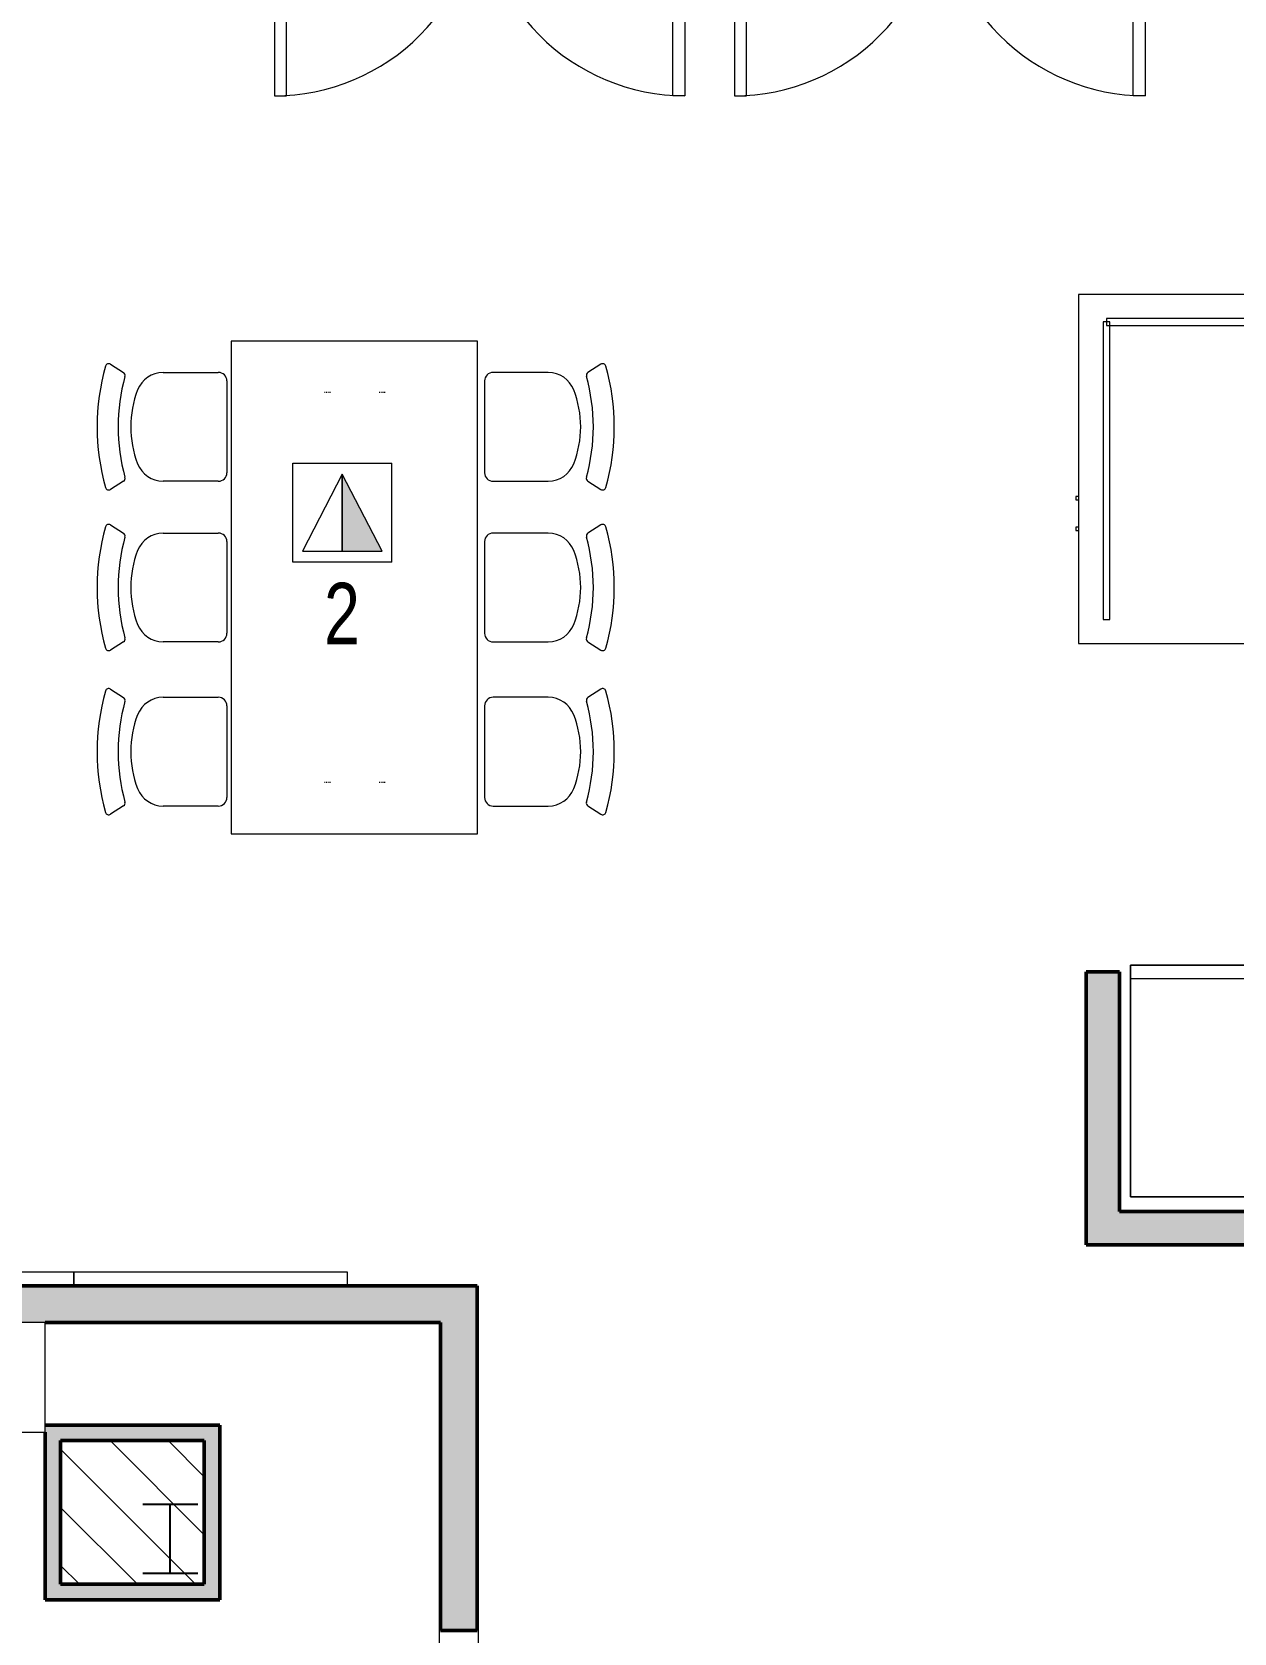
# Model space of a CAD drawing. Header units: inches. Extents: x -897 to 1409, y -1054 to 924.
# Drawn here: x -365 to -189.4, y -243 to -9 of the extents above; entities that cross this region are included whole.
import ezdxf

# ---------------------------------------------------------------- set-up
doc = ezdxf.new("R2010")
doc.units = ezdxf.units.IN
doc.header["$MEASUREMENT"] = 0
doc.linetypes.add('Dash', pattern=[0.25, 0.125, -0.125])
doc.linetypes.add('Dash_2_', pattern=[0.25, 0.125, -0.125])
for name, color, linetype, lineweight in [('A-ANNO-NOTE', 131, 'Continuous', 9), ('A-DOOR', 31, 'Continuous', 13), ('A-DOOR-FRAM', 31, 'Continuous', 20), ('A-GENM', 13, 'Continuous', 9), ('A-GLAZ-CURT', 52, 'Continuous', 9), ('A-WALL-PATT', 111, 'Continuous', 13), ('I-FURN', 30, 'Continuous', 9), ('I-FURN-HDLN', 30, 'Dash_2_', 9), ('I-WALL', 2, 'Continuous', 13), ('Q-CASE', 31, 'Continuous', 9), ('Q-SPCQ', 91, 'Continuous', 13), ('S-COLS', 52, 'Continuous', 13), ('S-COLS-SYMB', 171, 'Continuous', 20)]:
    doc.layers.add(name, color=color, linetype=linetype, lineweight=lineweight)
doc.styles.add('Arial', font='arial.ttf', dxfattribs={"width": 0.75, "height": 9})

# ---------------------------------------------------------------- blocks, each defined once
blk = doc.blocks.new('W-Wide Flange-Column - W10X49-819827-7TH FLOOR TELECOM PLAN')
at = {"layer": 'S-COLS-SYMB', "color": 63, "lineweight": 25}
for p, q in [((-4.01, 5.05), (4.01, 5.05)), ((0, 5.05), (0, -5.05)), ((-4.01, -5.05), (4.01, -5.05))]:
    blk.add_line(p, q, dxfattribs=at)
blk = doc.blocks.new('5649_structural model_2019_rvt-1-7TH FLOOR TELECOM PLAN')
at = {"color": 123, "lineweight": 13, "rotation": 180}
blk.add_blockref('W-Wide Flange-Column - W10X49-819827-7TH FLOOR TELECOM PLAN', (-344.82, -229.24), dxfattribs=at)
blk = doc.blocks.new('Refrigerator-Side-by-Side-with_Ice_and_Water_Dispenser - 36_-1508285-7TH FLOOR TELECOM PLAN')
at = {"layer": 'Q-SPCQ', "lineweight": 9}
for p, q in [((17.875, -2), (-17.875, -2)), ((-17.875, -2), (-17.875, -35.875)), ((-17.875, -2), (17.875, -2)), ((-17.875, -35.875), (-17.875, -2)), ((17.875, -35.875), (17.875, -2)), ((17.875, -2), (17.875, -35.875)), ((-17.875, -33.875), (17.875, -33.875)), ((-17.875, -35.875), (17.875, -35.875)), ((17.875, -35.875), (-17.875, -35.875))]:
    blk.add_line(p, q, dxfattribs=at)
blk = doc.blocks.new('1236 - Counter Top-L Shaped - 31_ Depth - ADA-3136593-7TH FLOOR TELECOM PLAN')
at = {"layer": 'Q-CASE'}
for p, q in [((-16.26, 168), (-47.26, 168)), ((-47.26, 168), (-47.26, 0)), ((-16.26, 31), (-16.26, 168)), ((3.74, 31), (-16.26, 31)), ((3.74, 0), (3.74, 31)), ((-47.26, 0), (3.74, 0))]:
    blk.add_line(p, q, dxfattribs=at)
blk = doc.blocks.new('System Panel - Glazed Centered-4346190-7TH FLOOR TELECOM PLAN')
at = {"layer": 'A-GLAZ-CURT', "color": 253, "lineweight": 13}
for p, q in [((26.75, 0.5), (-26.75, 0.5)), ((-26.75, 0.5), (-26.75, -0.5)), ((26.75, -0.5), (26.75, 0.5)), ((-26.75, -0.5), (26.75, -0.5))]:
    blk.add_line(p, q, dxfattribs=at)
blk = doc.blocks.new('System Panel - Glazed Centered-4615624-7TH FLOOR TELECOM PLAN')
at = {"layer": 'A-GLAZ-CURT', "color": 253, "lineweight": 13}
for p, q in [((21.75, 0.5), (-21.75, 0.5)), ((-21.75, 0.5), (-21.75, -0.5)), ((21.75, -0.5), (21.75, 0.5)), ((-21.75, -0.5), (21.75, -0.5))]:
    blk.add_line(p, q, dxfattribs=at)
blk = doc.blocks.new('112 - 3_-0_ New-1711574-7TH FLOOR TELECOM PLAN')
at = {"layer": 'Q-CASE', "color": 53}
for p, q in [((-1.76, -25.12), (-1.76, -25.5)), ((-1.76, -25.5), (-1.27, -25.5)), ((-1.27, -25.5), (-1.27, -25.12)), ((2.74, -25.12), (2.74, -25.5)), ((2.74, -25.5), (3.23, -25.5)), ((3.23, -25.5), (3.23, -25.12))]:
    blk.add_line(p, q, dxfattribs=at)
blk = doc.blocks.new('Single-HM Frame - Storage 36_ - 8_ H wd-4685422-7TH FLOOR TELECOM PLAN')
at = {"layer": 'A-DOOR', "color": 253}
for p, q in [((-16.25, -2.87), (-18, -2.88)), ((-18, -2.88), (-17.99, -38.87)), ((-16.24, -38.87), (-16.25, -2.87)), ((-17.99, -38.87), (-16.24, -38.87))]:
    blk.add_line(p, q, dxfattribs=at)
blk.add_arc((-18, -2.88), 36, 270.01, 0, dxfattribs=at)
at = {"layer": 'A-DOOR-FRAM', "color": 133}
for p, q in [((-18, 2.87), (-20, 2.87)), ((-18, 1.12), (-18, 2.87)), ((18, 2.87), (20, 2.87)), ((18, 1.12), (18, 2.87)), ((-17.25, 1.12), (-18, 1.12)), ((-17.25, -1.12), (-17.25, 1.12)), ((17.25, 1.12), (18, 1.12)), ((17.25, -1.12), (17.25, 1.12)), ((-18, -1.12), (-17.25, -1.12)), ((-18, -2.88), (-18, -1.12)), ((18, -1.12), (17.25, -1.12)), ((18, -2.88), (18, -1.12)), ((-20, -2.88), (-18, -2.88)), ((20, -2.88), (18, -2.88))]:
    blk.add_line(p, q, dxfattribs=at)
blk = doc.blocks.new('Double Flush-HM Frame - 5_-0_ Storeroom 8ft high-4680044-7TH FLOOR TELECOM PLAN')
at = {"layer": 'A-DOOR', "color": 133, "lineweight": 20}
for p, q in [((-48, 32.875), (-46.25, 32.875)), ((-48, 2.875), (-48, 32.875)), ((-46.25, 32.875), (-46.25, 2.875)), ((10.25, 32.875), (10.25, 2.875)), ((12, 32.875), (10.25, 32.875)), ((12, 2.875), (12, 32.875)), ((-46.25, 2.875), (-48, 2.875)), ((10.25, 2.875), (12, 2.875))]:
    blk.add_line(p, q, dxfattribs=at)
at = {"layer": 'A-DOOR', "color": 53, "lineweight": 9}
for centre, start, end in [((-48, 2.875), 359.5, 90), ((12, 2.875), 90, 180.5)]:
    blk.add_arc(centre, 30, start, end, dxfattribs=at)
at = {"layer": 'A-DOOR-FRAM', "color": 133}
for p, q in [((-48, 2.875), (-50, 2.875)), ((-48, 1.125), (-48, 2.875)), ((12, 2.875), (14, 2.875)), ((12, 1.125), (12, 2.875)), ((-47.375, 1.125), (-48, 1.125)), ((-47.375, -1.125), (-47.375, 1.125)), ((11.375, 1.125), (12, 1.125)), ((11.375, -1.125), (11.375, 1.125)), ((-48, -1.125), (-47.375, -1.125)), ((-48, -2.875), (-48, -1.125)), ((12, -1.125), (11.375, -1.125)), ((12, -2.875), (12, -1.125)), ((-50, -2.875), (-48, -2.875)), ((14, -2.875), (12, -2.875))]:
    blk.add_line(p, q, dxfattribs=at)
blk = doc.blocks.new('Shelving - 48_ x 16_ x 96_-3257954-7TH FLOOR TELECOM PLAN')
at = {"layer": 'I-FURN', "color": 53}
for p, q in [((24.5, -4), (-24.5, -4)), ((-24.5, -4), (-24.5, -20)), ((24.5, -20), (24.5, -4)), ((-24.5, -20), (24.5, -20))]:
    blk.add_line(p, q, dxfattribs=at)
blk = doc.blocks.new('Acoustic Panel - Wall Mtd - 3_-4_ wide 2_ thick-4743480-7TH FLOOR TELECOM PLAN')
at = {"layer": 'A-GENM', "color": 133, "lineweight": 20}
for p, q in [((-718.91, -190.24), (-758.91, -190.24)), ((-758.91, -190.24), (-758.91, -192.24)), ((-718.91, -192.24), (-718.91, -190.24)), ((-758.91, -192.24), (-718.91, -192.24))]:
    blk.add_line(p, q, dxfattribs=at)
blk = doc.blocks.new('Chair - Stool - Chair - Stool-1665594-7TH FLOOR TELECOM PLAN')
at = {"layer": 'I-FURN', "color": 53}
for p, q in [((-9.15, 8.53), (-7.93, 6.64)), ((7.92, 6.64), (9.15, 8.53)), ((-7.95, 0.85), (-7.95, -7.21)), ((7.95, -7.21), (7.95, 0.85)), ((-6.7, -8.46), (0, -8.46)), ((0, -8.46), (6.7, -8.46))]:
    blk.add_line(p, q, dxfattribs=at)
for centre, radius, start, end in [((0, -22.49), 32.99, 74.4066, 105.5934), ((-8.73, 8.8), 0.5, 105.5934, 213), ((-0.01, -19.98), 27.42, 74.3856, 105.5792), ((8.73, 8.8), 0.5, 327, 74.4066), ((-7.51, 6.92), 0.5, 213, 285.5792), ((-0.01, -9.31), 14.9, 89.9455, 111.1703), ((0.01, -9.31), 14.9, 68.8297, 90.0545), ((7.51, 6.91), 0.5, 254.3856, 327), ((-3.95, 0.85), 4, 111.1703, 180), ((3.95, 0.85), 4, 360, 68.8297), ((-6.7, -7.21), 1.25, 180, 270), ((6.7, -7.21), 1.25, 270, 360)]:
    blk.add_arc(centre, radius, start, end, dxfattribs=at)
blk = doc.blocks.new('Chair - Stool - Chair - Stool-1980147-7TH FLOOR TELECOM PLAN')
at = {"layer": 'I-FURN', "color": 53}
for p, q in [((-7.95, -0.85), (-7.95, 7.21)), ((-6.7, 8.46), (0, 8.46)), ((0, 8.46), (6.7, 8.46)), ((7.95, 7.21), (7.95, -0.85)), ((-9.15, -8.53), (-7.93, -6.64)), ((7.92, -6.64), (9.15, -8.53))]:
    blk.add_line(p, q, dxfattribs=at)
for centre, radius, start, end in [((-6.7, 7.21), 1.25, 90, 180), ((6.7, 7.21), 1.25, 0, 90), ((-3.95, -0.85), 4, 180, 248.8297), ((3.95, -0.85), 4, 291.1703, 0), ((-0.01, 9.31), 14.9, 248.8297, 270.0545), ((0.01, 9.31), 14.9, 269.9455, 291.1703), ((-7.51, -6.92), 0.5, 74.4208, 147), ((-0.01, 19.98), 27.42, 254.4208, 285.6144), ((7.51, -6.91), 0.5, 33, 105.6144), ((-8.73, -8.8), 0.5, 147, 254.4066), ((0, 22.49), 32.99, 254.4066, 285.5934), ((8.73, -8.8), 0.5, 285.5934, 33)]:
    blk.add_arc(centre, radius, start, end, dxfattribs=at)
blk = doc.blocks.new('Table-Rectangular - 72_ x 36_-4808112-7TH FLOOR TELECOM PLAN')
at = {"layer": 'I-FURN', "color": 53}
for p, q in [((36, 18), (-36, 18)), ((-36, 18), (-36, -18)), ((36, -18), (36, 18)), ((-36, -18), (36, -18))]:
    blk.add_line(p, q, dxfattribs=at)
at = {"layer": 'I-FURN-HDLN', "color": 53, "linetype": 'Dash'}
for p, q in [((-28.5, 3.5), (-28.5, 4.5)), ((28.5, 3.5), (28.5, 4.5)), ((-28.5, -4.5), (-28.5, -3.5)), ((28.5, -4.5), (28.5, -3.5))]:
    blk.add_line(p, q, dxfattribs=at)

msp = doc.modelspace()

# ---------------------------------------------------------------- hatches: boundary and pattern name
at = {"layer": 'A-ANNO-NOTE'}
msp.add_hatch(color=256, dxfattribs=at).paths.add_polyline_path([(-313.88, -84.87), (-319.68, -73.62), (-319.68, -84.87)], flags=0)
at = {"layer": 'A-WALL-PATT'}
for points in [[(-206.1, -186.24), (-206.1, -146.37), (-210.98, -146.37), (-210.98, -186.24)], [(-152.73, -186.24), (-152.73, -181.37), (-206.1, -181.37), (-206.1, -186.24), (-160.52, -186.24)], [(-363.1, -235.87), (-360.85, -235.87), (-360.85, -212.62), (-363.1, -212.62), (-363.1, -213.62)], [(-339.85, -214.87), (-339.85, -212.62), (-360.85, -212.62), (-360.85, -214.87)], [(-337.6, -238.12), (-337.6, -212.62), (-339.85, -212.62), (-339.85, -238.12)], [(-339.85, -238.12), (-339.85, -235.87), (-363.1, -235.87), (-363.1, -238.12)]]:
    msp.add_hatch(color=253, dxfattribs=at).paths.add_polyline_path(points, flags=0)
h = msp.add_hatch(color=253, dxfattribs=at)
h.paths.add_polyline_path([(-854.45, -197.62), (-638.91, -197.62), (-638.91, -192.24), (-867.1, -192.24), (-867.1, -197.62)], flags=0)
h.paths.add_polyline_path([(-510.1, -197.62), (-305.35, -197.62), (-305.35, -192.24), (-598.91, -192.24), (-598.91, -197.62), (-537.23, -197.62)], flags=0)
h = msp.add_hatch(color=253, dxfattribs=at)
h.paths.add_polyline_path([(-305.35, -537.62), (-299.98, -537.62), (-299.98, -282.62), (-305.35, -282.62), (-305.35, -525.37)], flags=0)
h.paths.add_polyline_path([(-299.98, -242.62), (-299.98, -192.24), (-305.35, -192.24), (-305.35, -242.62)], flags=0)
at = {"layer": 'S-COLS', "lineweight": 9}
h = msp.add_hatch(dxfattribs=at)
h.set_pattern_fill('FP_1', color=53, style=0, pattern_type=2)
h.set_pattern_definition([(135, (0, 0), (-4.24264, -4.24264), [])])
h.paths.add_polyline_path([(-339.85, -235.87), (-339.85, -214.87), (-360.85, -214.87), (-360.85, -235.87)], flags=0)

# ---------------------------------------------------------------- linework, layer by layer
at = {"layer": 'A-ANNO-NOTE'}
for p, q in [((-326.93, -86.5), (-326.93, -72.01)), ((-326.93, -72.01), (-312.44, -72.01)), ((-312.44, -86.5), (-312.44, -72.01)), ((-319.68, -73.62), (-319.68, -84.87)), ((-313.88, -84.87), (-319.68, -73.62)), ((-319.68, -84.87), (-319.68, -73.62)), ((-312.44, -86.5), (-326.93, -86.5)), ((-319.68, -84.87), (-313.88, -84.87))]:
    msp.add_line(p, q, dxfattribs=at)
at = {"layer": 'A-ANNO-NOTE', "lineweight": 20}
for p, q in [((-319.68, -73.62), (-325.49, -84.87)), ((-313.88, -84.87), (-319.68, -73.62)), ((-325.49, -84.87), (-313.88, -84.87))]:
    msp.add_line(p, q, dxfattribs=at)
at = {"layer": 'I-WALL', "color": 213, "lineweight": 50}
for p, q in [((-210.98, -146.37), (-210.98, -186.24)), ((-206.1, -146.37), (-210.98, -146.37)), ((-206.1, -181.37), (-206.1, -146.37)), ((-167.1, -181.37), (-206.1, -181.37)), ((-210.98, -186.24), (-206.1, -186.24)), ((-206.1, -186.24), (-152.73, -186.24)), ((-305.35, -192.24), (-598.91, -192.24)), ((-299.98, -192.24), (-305.35, -192.24)), ((-299.98, -242.62), (-299.98, -192.24)), ((-363.1, -197.62), (-305.35, -197.62)), ((-305.35, -197.62), (-305.35, -242.62)), ((-360.85, -212.62), (-363.1, -212.62)), ((-339.85, -212.62), (-360.85, -212.62)), ((-337.6, -212.62), (-339.85, -212.62)), ((-337.6, -238.12), (-337.6, -212.62)), ((-363.1, -213.62), (-363.1, -235.87)), ((-360.85, -235.87), (-360.85, -214.87)), ((-360.85, -214.87), (-339.85, -214.87)), ((-339.85, -214.87), (-339.85, -235.87)), ((-363.1, -235.87), (-363.1, -238.12)), ((-339.85, -235.87), (-360.85, -235.87)), ((-363.1, -238.12), (-339.85, -238.12)), ((-339.85, -238.12), (-337.6, -238.12)), ((-305.35, -242.62), (-299.98, -242.62))]:
    msp.add_line(p, q, dxfattribs=at)
at = {"layer": 'S-COLS', "color": 133, "lineweight": 20}
for p, q in [((-339.85, -214.87), (-360.85, -214.87)), ((-360.85, -214.87), (-360.85, -235.87)), ((-339.85, -235.87), (-339.85, -214.87)), ((-360.85, -235.87), (-339.85, -235.87))]:
    msp.add_line(p, q, dxfattribs=at)

# ---------------------------------------------------------------- block references
at = {"lineweight": 5}
msp.add_blockref('5649_structural model_2019_rvt-1-7TH FLOOR TELECOM PLAN', (0, 0), dxfattribs=at)
at = {"color": 53, "lineweight": 9}
for name, p, rotation in [('Double Flush-HM Frame - 5_-0_ Storeroom 8ft high-4680044-7TH FLOOR TELECOM PLAN', (-317.6, 14.57), 180), ('Double Flush-HM Frame - 5_-0_ Storeroom 8ft high-4680044-7TH FLOOR TELECOM PLAN', (-250.35, 14.57), 180), ('1236 - Counter Top-L Shaped - 31_ Depth - ADA-3136593-7TH FLOOR TELECOM PLAN', (-212.1, -94.63), 269.9999999999999), ('System Panel - Glazed Centered-4615624-7TH FLOOR TELECOM PLAN', (-207.98, -73.12), 270), ('System Panel - Glazed Centered-4346190-7TH FLOOR TELECOM PLAN', (-181.23, -51.37), 180), ('Table-Rectangular - 72_ x 36_-4808112-7TH FLOOR TELECOM PLAN', (-317.93, -90.18), 89.9999999999999), ('Chair - Stool - Chair - Stool-1980147-7TH FLOOR TELECOM PLAN', (-345.02, -66.7), 269.9999999999997), ('Chair - Stool - Chair - Stool-1665594-7TH FLOOR TELECOM PLAN', (-290.43, -66.7), 270.0000000000001), ('112 - 3_-0_ New-1711574-7TH FLOOR TELECOM PLAN', (-186.98, -78.63), 270.0000000000005), ('Chair - Stool - Chair - Stool-1980147-7TH FLOOR TELECOM PLAN', (-345.02, -90.18), 269.9999999999997), ('Chair - Stool - Chair - Stool-1665594-7TH FLOOR TELECOM PLAN', (-290.43, -90.18), 270.0000000000001), ('Chair - Stool - Chair - Stool-1980147-7TH FLOOR TELECOM PLAN', (-345.02, -114.18), 269.9999999999997), ('Chair - Stool - Chair - Stool-1665594-7TH FLOOR TELECOM PLAN', (-290.43, -114.18), 270.0000000000001), ('Refrigerator-Side-by-Side-with_Ice_and_Water_Dispenser - 36_-1508285-7TH FLOOR TELECOM PLAN', (-186.6, -181.24), 180), ('Single-HM Frame - Storage 36_ - 8_ H wd-4685422-7TH FLOOR TELECOM PLAN', (-302.66, -262.62), 270.0000000000001)]:
    msp.add_blockref(name, p, dxfattribs=dict(at, rotation=rotation))
for name, p in [('Acoustic Panel - Wall Mtd - 3_-4_ wide 2_ thick-4743480-7TH FLOOR TELECOM PLAN', (360, 0)), ('Acoustic Panel - Wall Mtd - 3_-4_ wide 2_ thick-4743480-7TH FLOOR TELECOM PLAN', (400, 0)), ('Shelving - 48_ x 16_ x 96_-3257954-7TH FLOOR TELECOM PLAN', (-387.6, -193.62))]:
    msp.add_blockref(name, p, dxfattribs=at)

# ---------------------------------------------------------------- texts
at = {"layer": 'A-ANNO-NOTE', "insert": (-322.35, -89.5), "char_height": 9, "width": 6.363, "attachment_point": 1, "style": 'Arial'}
msp.add_mtext('2', dxfattribs=at)

doc.saveas('drawing.dxf')
